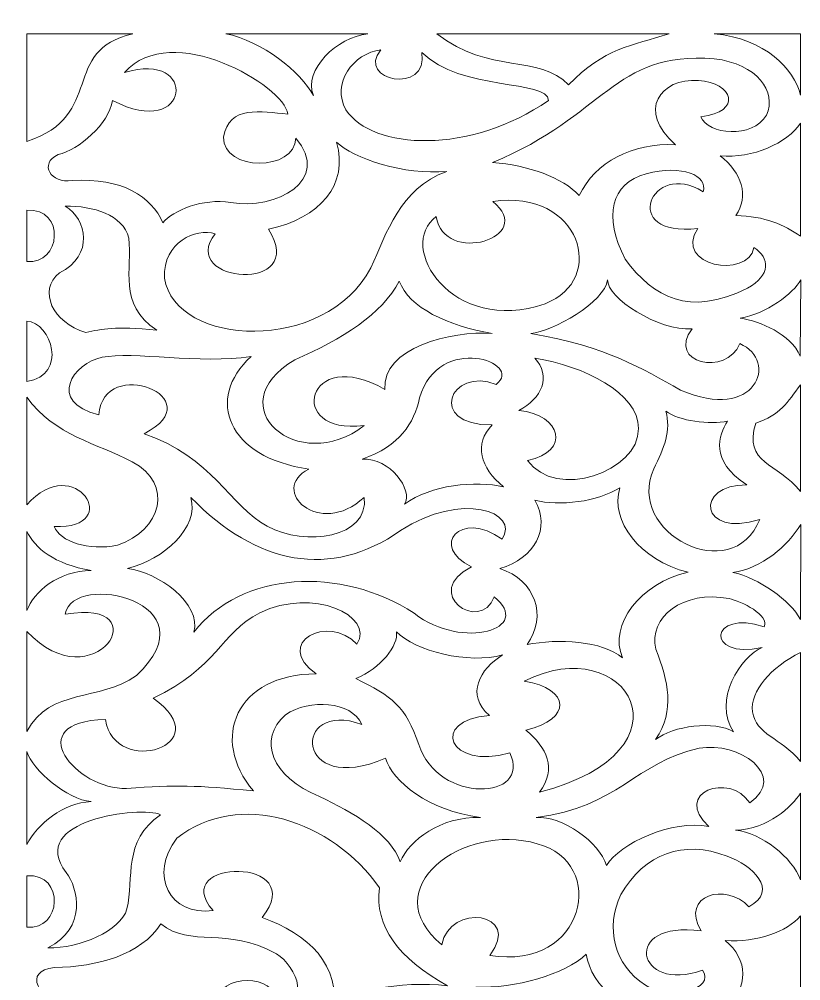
# Model space of a CAD drawing. Header units: centimetres. Extents: x -130 to 28, y -104 to 109.
# Drawn here: x -129.6 to -55.2, y 17.1 to 108.7 of the extents above; entities that cross this region are included whole.
import ezdxf

# ---------------------------------------------------------------- set-up
doc = ezdxf.new("R2010")
doc.units = ezdxf.units.CM
doc.header["$MEASUREMENT"] = 0
doc.layers.add('layer 1', color=7, linetype='Continuous')

msp = doc.modelspace()

# ---------------------------------------------------------------- linework, layer by layer
at = {"layer": 'layer 1', "color": 40, "lineweight": 9}
for points, knots in [([(-120.69757, 100.97603), (-121.07953, 98.72091), (-123.90743, 96.2784), (-125.88523, 95.83476), (-125.88523, 95.83476), (-127.76949, 94.94427), (-126.55836, 93.03643), (-124.56105, 93.34235), (-124.56105, 93.34235), (-119.75837, 93.65), (-116.98208, 91.8257), (-115.93163, 89.32797), (-115.93163, 89.32797), (-114.92786, 90.4879), (-112.11625, 91.71061), (-109.4533, 91.25199), (-109.4533, 91.25199), (-105.15218, 90.5112), (-99.83593, 93.35936), (-103.2434, 97.40116), (-103.2434, 97.40116), (-103.31792, 94.18736), (-110.17282, 94.22056), (-110.1554, 97.47384), (-110.1554, 97.47384), (-109.54798, 100.5999), (-106.62597, 99.88278), (-104.00307, 99.68558), (-104.00307, 99.68558), (-104.37348, 102.38598), (-115.06667, 108.71924), (-119.57184, 103.63148), (-119.57184, 103.63148), (-112.4611, 105.86554), (-113.23999, 97.06287), (-120.69757, 100.97603)], [0, 0, 0, 0, 0.1, 0.1, 0.1, 0.1, 0.2, 0.2, 0.2, 0.2, 0.3, 0.3, 0.3, 0.3, 0.4, 0.4, 0.4, 0.4, 0.5, 0.5, 0.5, 0.5, 0.6, 0.6, 0.6, 0.6, 0.7, 0.7, 0.7, 0.7, 0.8, 0.8, 0.8, 0.8, 1, 1, 1, 1]), ([(-128.86595, 107.33244), (-128.86595, 107.33244), (-128.86595, 97.06909), (-128.86595, 97.06909), (-128.86595, 97.06909), (-121.32411, 99.57791), (-125.74358, 105.73592), (-118.77809, 107.33244), (-118.77809, 107.33244), (-118.77809, 107.33244), (-128.86595, 107.33244), (-128.86595, 107.33244)], [0, 0, 0, 0, 0.25, 0.25, 0.25, 0.25, 0.5, 0.5, 0.5, 0.5, 1, 1, 1, 1]), ([(-109.91111, 107.33724), (-106.49521, 106.66912), (-102.76808, 103.69981), (-101.58488, 101.44124), (-101.58488, 101.44124), (-102.55484, 103.95103), (-99.31989, 106.98636), (-96.40488, 107.33986), (-96.40488, 107.33986), (-96.40488, 107.33986), (-109.91111, 107.33724), (-109.91111, 107.33724)], [0, 0, 0, 0, 0.25, 0.25, 0.25, 0.25, 0.5, 0.5, 0.5, 0.5, 1, 1, 1, 1]), ([(-89.82277, 107.33829), (-84.79437, 103.43052), (-80.10077, 105.41067), (-77.29172, 102.47012), (-77.29172, 102.47012), (-73.90896, 105.961), (-71.23313, 106.21814), (-67.71222, 107.33836), (-67.71222, 107.33836), (-67.71222, 107.33836), (-89.82277, 107.33829), (-89.82277, 107.33829)], [0, 0, 0, 0, 0.25, 0.25, 0.25, 0.25, 0.5, 0.5, 0.5, 0.5, 1, 1, 1, 1]), ([(-63.40798, 107.33814), (-58.54972, 106.87367), (-55.82911, 103.98655), (-55.19442, 101.47586), (-55.19442, 101.47586), (-55.19442, 101.47586), (-55.19471, 107.33776), (-55.19471, 107.33776), (-55.19471, 107.33776), (-55.19471, 107.33776), (-63.40798, 107.33814), (-63.40798, 107.33814)], [0, 0, 0, 0, 0.25, 0.25, 0.25, 0.25, 0.5, 0.5, 0.5, 0.5, 1, 1, 1, 1]), ([(-95.15587, 105.79474), (-97.79355, 105.51249), (-99.90467, 102.53958), (-98.48324, 100.09857), (-98.48324, 100.09857), (-95.9857, 96.21261), (-86.58365, 95.83903), (-79.20135, 100.97228), (-79.20135, 100.97228), (-79.24689, 103.00405), (-87.57009, 101.84584), (-91.23956, 105.54164), (-91.23956, 105.54164), (-90.63395, 101.4859), (-97.57691, 102.86701), (-95.15587, 105.79474)], [0, 0, 0, 0, 0.2, 0.2, 0.2, 0.2, 0.4, 0.4, 0.4, 0.4, 0.6, 0.6, 0.6, 0.6, 1, 1, 1, 1]), ([(-64.69817, 99.42648), (-64.03527, 97.7447), (-59.74949, 97.30173), (-58.43866, 99.58428), (-58.43866, 99.58428), (-57.44474, 101.82059), (-59.28667, 104.4648), (-63.4165, 104.95399), (-63.4165, 104.95399), (-73.12685, 105.64968), (-73.71485, 99.53333), (-84.53351, 95.06595), (-84.53351, 95.06595), (-81.1231, 94.83068), (-77.84535, 93.63651), (-76.2639, 91.93127), (-76.2639, 91.93127), (-74.80062, 95.0915), (-71.16524, 96.97963), (-67.11153, 96.76961), (-67.11153, 96.76961), (-70.80941, 100.01345), (-68.54669, 103.12378), (-64.91718, 102.88821), (-64.91718, 102.88821), (-61.63763, 102.69138), (-60.64778, 99.88473), (-64.69817, 99.42648)], [0, 0, 0, 0, 0.125, 0.125, 0.125, 0.125, 0.25, 0.25, 0.25, 0.25, 0.375, 0.375, 0.375, 0.375, 0.5, 0.5, 0.5, 0.5, 0.625, 0.625, 0.625, 0.625, 0.75, 0.75, 0.75, 0.75, 1, 1, 1, 1]), ([(-55.19395, 98.80385), (-56.45252, 96.93085), (-59.75309, 95.42724), (-62.86429, 95.71383), (-62.86429, 95.71383), (-60.80373, 94.14593), (-60.0344, 91.8481), (-61.37232, 90.0304), (-61.37232, 90.0304), (-58.58627, 89.93794), (-56.7611, 89.16748), (-55.19158, 88.04629), (-55.19158, 88.04629), (-55.19158, 88.04629), (-55.19395, 98.80385), (-55.19395, 98.80385)], [0, 0, 0, 0, 0.2, 0.2, 0.2, 0.2, 0.4, 0.4, 0.4, 0.4, 0.6, 0.6, 0.6, 0.6, 1, 1, 1, 1]), ([(-99.38058, 96.99881), (-98.19464, 93.00533), (-100.93931, 89.75078), (-105.86251, 88.71058), (-105.86251, 88.71058), (-101.92906, 82.52912), (-114.53624, 83.5344), (-110.94347, 88.29077), (-110.94347, 88.29077), (-112.74071, 88.85212), (-115.89991, 87.51551), (-115.77142, 84.0663), (-115.77142, 84.0663), (-114.69655, 77.47746), (-100.45669, 76.81961), (-96.10605, 85.03134), (-96.10605, 85.03134), (-94.61531, 88.32156), (-93.35163, 92.59294), (-88.8831, 94.22498), (-88.8831, 94.22498), (-92.92062, 93.82809), (-97.77783, 95.4674), (-99.38058, 96.99881)], [0, 0, 0, 0, 0.14285714, 0.14285714, 0.14285714, 0.14285714, 0.28571429, 0.28571429, 0.28571429, 0.28571429, 0.42857143, 0.42857143, 0.42857143, 0.42857143, 0.57142857, 0.57142857, 0.57142857, 0.57142857, 0.71428571, 0.71428571, 0.71428571, 0.71428571, 1, 1, 1, 1]), ([(-64.47575, 92.28597), (-63.98755, 93.83806), (-66.45223, 94.8853), (-69.90411, 94.00417), (-69.90411, 94.00417), (-73.27096, 93.06707), (-74.01207, 89.97098), (-71.89186, 85.85455), (-71.89186, 85.85455), (-69.1523, 82.20042), (-65.83327, 80.33986), (-60.25834, 83.1002), (-60.25834, 83.1002), (-58.0031, 84.32277), (-58.10063, 85.9859), (-59.63199, 86.96615), (-59.63199, 86.96615), (-60.22539, 83.94012), (-67.33433, 85.21221), (-64.97683, 88.78348), (-64.97683, 88.78348), (-72.5487, 87.90235), (-69.44498, 95.40139), (-64.47575, 92.28597)], [0, 0, 0, 0, 0.14285714, 0.14285714, 0.14285714, 0.14285714, 0.28571429, 0.28571429, 0.28571429, 0.28571429, 0.42857143, 0.42857143, 0.42857143, 0.42857143, 0.57142857, 0.57142857, 0.57142857, 0.57142857, 0.71428571, 0.71428571, 0.71428571, 0.71428571, 1, 1, 1, 1]), ([(-84.50084, 91.3715), (-80.2268, 87.90595), (-89.19718, 85.21761), (-89.87608, 89.92108), (-89.87608, 89.92108), (-93.76929, 87.11968), (-88.38676, 78.55572), (-79.52394, 81.61652), (-79.52394, 81.61652), (-73.56525, 83.89037), (-76.09914, 92.57451), (-84.50084, 91.3715)], [0, 0, 0, 0, 0.25, 0.25, 0.25, 0.25, 0.5, 0.5, 0.5, 0.5, 1, 1, 1, 1]), ([(-128.86775, 90.53323), (-125.16051, 90.75568), (-125.58839, 85.29703), (-128.867, 85.64424), (-128.867, 85.64424), (-128.867, 85.64424), (-128.86775, 90.53323), (-128.86775, 90.53323)], [0, 0, 0, 0, 0.33333333, 0.33333333, 0.33333333, 0.33333333, 1, 1, 1, 1]), ([(-125.19999, 90.91483), (-123.15439, 89.65517), (-122.4432, 86.25818), (-125.74093, 84.55631), (-125.74093, 84.55631), (-127.8851, 82.91027), (-126.36984, 79.76368), (-123.25987, 78.88854), (-123.25987, 78.88854), (-121.63808, 79.19536), (-120.57589, 79.51387), (-116.49861, 79.10635), (-116.49861, 79.10635), (-120.27754, 81.64559), (-118.75801, 84.90734), (-119.16185, 87.87186), (-119.16185, 87.87186), (-119.74474, 90.13657), (-122.5287, 90.92869), (-125.19999, 90.91483)], [0, 0, 0, 0, 0.16666667, 0.16666667, 0.16666667, 0.16666667, 0.33333333, 0.33333333, 0.33333333, 0.33333333, 0.5, 0.5, 0.5, 0.5, 0.66666667, 0.66666667, 0.66666667, 0.66666667, 1, 1, 1, 1]), ([(-93.40977, 83.77821), (-95.02852, 80.60165), (-98.84447, 78.26344), (-103.35977, 76.26816), (-103.35977, 76.26816), (-110.80002, 71.84581), (-102.96739, 65.16114), (-96.75399, 70.00952), (-96.75399, 70.00952), (-104.34271, 69.06598), (-102.23802, 77.80047), (-94.76492, 73.4466), (-94.76492, 73.4466), (-95.13855, 77.36785), (-88.43088, 79.09287), (-84.55831, 78.78372), (-84.55831, 78.78372), (-88.79779, 79.50518), (-92.48165, 81.24549), (-93.40977, 83.77821)], [0, 0, 0, 0, 0.16666667, 0.16666667, 0.16666667, 0.16666667, 0.33333333, 0.33333333, 0.33333333, 0.33333333, 0.5, 0.5, 0.5, 0.5, 0.66666667, 0.66666667, 0.66666667, 0.66666667, 1, 1, 1, 1]), ([(-73.56525, 83.89037), (-73.83302, 81.77289), (-78.82895, 78.94953), (-80.89244, 78.78027), (-80.89244, 78.78027), (-73.4538, 77.50181), (-70.41267, 75.47147), (-66.61471, 73.3925), (-66.61471, 73.3925), (-59.46524, 70.25161), (-57.18823, 76.19885), (-60.98543, 77.81808), (-60.98543, 77.81808), (-62.22099, 74.6386), (-68.00007, 75.97362), (-65.52223, 79.23373), (-65.52223, 79.23373), (-68.71618, 78.96145), (-73.6802, 82.24298), (-73.56525, 83.89037)], [0, 0, 0, 0, 0.16666667, 0.16666667, 0.16666667, 0.16666667, 0.33333333, 0.33333333, 0.33333333, 0.33333333, 0.5, 0.5, 0.5, 0.5, 0.66666667, 0.66666667, 0.66666667, 0.66666667, 1, 1, 1, 1]), ([(-55.17501, 83.90783), (-55.82854, 82.58651), (-58.50977, 80.62885), (-60.93241, 80.25047), (-60.93241, 80.25047), (-59.04588, 79.92866), (-56.14602, 78.77136), (-55.22416, 76.6281), (-55.22416, 76.6281), (-55.22416, 76.6281), (-55.17501, 83.90783), (-55.17501, 83.90783)], [0, 0, 0, 0, 0.25, 0.25, 0.25, 0.25, 0.5, 0.5, 0.5, 0.5, 1, 1, 1, 1]), ([(-128.86882, 79.95839), (-126.55167, 79.83148), (-124.88458, 74.83021), (-128.86487, 74.21307), (-128.86487, 74.21307), (-128.86487, 74.21307), (-128.86882, 79.95839), (-128.86882, 79.95839)], [0, 0, 0, 0, 0.33333333, 0.33333333, 0.33333333, 0.33333333, 1, 1, 1, 1]), ([(-96.93929, 66.81768), (-93.3147, 68.08775), (-92.01513, 70.23228), (-91.46756, 72.64174), (-91.46756, 72.64174), (-89.63501, 78.92383), (-81.43812, 75.98471), (-84.17067, 73.94006), (-84.17067, 73.94006), (-88.54735, 75.64837), (-90.8985, 70.01334), (-84.54989, 70.07726), (-84.54989, 70.07726), (-86.35252, 68.26637), (-85.69332, 65.97933), (-83.46592, 64.16852), (-83.46592, 64.16852), (-86.09867, 64.78434), (-90.44202, 64.38791), (-92.89534, 62.50959), (-92.89534, 62.50959), (-92.06096, 63.89849), (-94.28079, 66.94932), (-96.93929, 66.81768)], [0, 0, 0, 0, 0.14285714, 0.14285714, 0.14285714, 0.14285714, 0.28571429, 0.28571429, 0.28571429, 0.28571429, 0.42857143, 0.42857143, 0.42857143, 0.42857143, 0.57142857, 0.57142857, 0.57142857, 0.57142857, 0.71428571, 0.71428571, 0.71428571, 0.71428571, 1, 1, 1, 1]), ([(-107.52104, 76.58045), (-112.36679, 75.86004), (-118.76218, 77.10973), (-121.70503, 76.51631), (-121.70503, 76.51631), (-124.41173, 75.97063), (-127.02137, 72.24389), (-122.00708, 71.04762), (-122.00708, 71.04762), (-121.58629, 76.7599), (-111.05804, 72.6918), (-117.68105, 69.23336), (-117.68105, 69.23336), (-111.24808, 67.05317), (-109.50784, 62.34977), (-105.98106, 60.41803), (-105.98106, 60.41803), (-102.31046, 58.44381), (-96.28719, 59.31745), (-96.74121, 63.1759), (-96.74121, 63.1759), (-101.02026, 59.20213), (-105.90749, 63.89984), (-102.00954, 65.86964), (-102.00954, 65.86964), (-109.78224, 66.96431), (-111.89734, 72.56764), (-107.52104, 76.58045)], [0, 0, 0, 0, 0.125, 0.125, 0.125, 0.125, 0.25, 0.25, 0.25, 0.25, 0.375, 0.375, 0.375, 0.375, 0.5, 0.5, 0.5, 0.5, 0.625, 0.625, 0.625, 0.625, 0.75, 0.75, 0.75, 0.75, 1, 1, 1, 1]), ([(-80.50518, 76.44543), (-78.88519, 74.74656), (-79.84787, 72.53213), (-82.02593, 71.46264), (-82.02593, 71.46264), (-77.9388, 71.04275), (-77.0568, 67.51194), (-81.18076, 66.6999), (-81.18076, 66.6999), (-78.55142, 62.88145), (-70.57089, 65.58193), (-70.62647, 69.72188), (-70.62647, 69.72188), (-70.62581, 73.17507), (-75.84662, 75.67984), (-80.50518, 76.44543)], [0, 0, 0, 0, 0.2, 0.2, 0.2, 0.2, 0.4, 0.4, 0.4, 0.4, 0.6, 0.6, 0.6, 0.6, 1, 1, 1, 1]), ([(-55.19585, 73.90709), (-56.43794, 72.19796), (-57.12659, 71.01847), (-59.46524, 70.25161), (-59.46524, 70.25161), (-60.63405, 66.33628), (-57.43309, 66.52045), (-55.19651, 63.71784), (-55.19651, 63.71784), (-55.19651, 63.71784), (-55.19585, 73.90709), (-55.19585, 73.90709)], [0, 0, 0, 0, 0.25, 0.25, 0.25, 0.25, 0.5, 0.5, 0.5, 0.5, 1, 1, 1, 1]), ([(-128.86766, 72.71053), (-128.86766, 72.71053), (-128.87003, 62.45339), (-128.87003, 62.45339), (-128.87003, 62.45339), (-124.27112, 67.68023), (-119.50992, 60.10184), (-126.25214, 60.39982), (-126.25214, 60.39982), (-125.73913, 58.96185), (-122.96113, 58.04063), (-120.23938, 58.6267), (-120.23938, 58.6267), (-116.0658, 60.00497), (-114.81557, 64.45526), (-118.83092, 66.56211), (-118.83092, 66.56211), (-122.23006, 68.34534), (-126.15944, 69.01398), (-128.86766, 72.71053)], [0, 0, 0, 0, 0.16666667, 0.16666667, 0.16666667, 0.16666667, 0.33333333, 0.33333333, 0.33333333, 0.33333333, 0.5, 0.5, 0.5, 0.5, 0.66666667, 0.66666667, 0.66666667, 0.66666667, 1, 1, 1, 1]), ([(-68.02535, 71.38614), (-66.77133, 70.44222), (-63.83028, 70.0574), (-62.15556, 70.44252), (-62.15556, 70.44252), (-62.9567, 69.03219), (-63.94201, 66.7704), (-60.31543, 64.35644), (-60.31543, 64.35644), (-65.34772, 64.46673), (-64.82647, 59.18895), (-59.08489, 61.07648), (-59.08489, 61.07648), (-61.67172, 54.54459), (-71.91449, 59.77532), (-69.18033, 65.88178), (-69.18033, 65.88178), (-68.1723, 67.85106), (-67.50675, 69.5476), (-68.02535, 71.38614)], [0, 0, 0, 0, 0.16666667, 0.16666667, 0.16666667, 0.16666667, 0.33333333, 0.33333333, 0.33333333, 0.33333333, 0.5, 0.5, 0.5, 0.5, 0.66666667, 0.66666667, 0.66666667, 0.66666667, 1, 1, 1, 1]), ([(-113.25277, 63.16369), (-112.40827, 60.33726), (-115.8342, 57.26425), (-119.27917, 56.38342), (-119.27917, 56.38342), (-116.39597, 56.09293), (-112.1813, 53.01453), (-112.95394, 50.32873), (-112.95394, 50.32873), (-108.51401, 56.1262), (-98.96605, 56.69077), (-91.98607, 52.12703), (-91.98607, 52.12703), (-87.27798, 48.5431), (-80.61823, 50.64709), (-84.36591, 53.70347), (-84.36591, 53.70347), (-85.71595, 50.10306), (-91.36663, 54.11939), (-86.51576, 56.56437), (-86.51576, 56.56437), (-90.57041, 58.46809), (-87.58657, 62.07554), (-83.61884, 59.1816), (-83.61884, 59.1816), (-81.83646, 61.81855), (-87.51281, 63.77644), (-93.27493, 60.00766), (-93.27493, 60.00766), (-99.95391, 55.35057), (-106.97773, 56.73565), (-113.25277, 63.16369)], [0, 0, 0, 0, 0.11111111, 0.11111111, 0.11111111, 0.11111111, 0.22222222, 0.22222222, 0.22222222, 0.22222222, 0.33333333, 0.33333333, 0.33333333, 0.33333333, 0.44444444, 0.44444444, 0.44444444, 0.44444444, 0.55555556, 0.55555556, 0.55555556, 0.55555556, 0.66666667, 0.66666667, 0.66666667, 0.66666667, 0.77777778, 0.77777778, 0.77777778, 0.77777778, 1, 1, 1, 1]), ([(-80.48151, 62.91494), (-78.97903, 60.24016), (-80.50688, 57.33536), (-83.81436, 56.39204), (-83.81436, 56.39204), (-80.45888, 55.28171), (-79.25939, 51.87011), (-81.2407, 49.14685), (-81.2407, 49.14685), (-78.28393, 49.74566), (-74.05885, 49.50245), (-72.1424, 47.88443), (-72.1424, 47.88443), (-73.52548, 51.02772), (-70.39629, 55.04262), (-65.90788, 56.03502), (-65.90788, 56.03502), (-70.49429, 57.1924), (-73.38383, 60.953), (-72.39417, 64.08236), (-72.39417, 64.08236), (-74.48853, 62.76524), (-78.19019, 62.28459), (-80.48151, 62.91494)], [0, 0, 0, 0, 0.14285714, 0.14285714, 0.14285714, 0.14285714, 0.28571429, 0.28571429, 0.28571429, 0.28571429, 0.42857143, 0.42857143, 0.42857143, 0.42857143, 0.57142857, 0.57142857, 0.57142857, 0.57142857, 0.71428571, 0.71428571, 0.71428571, 0.71428571, 1, 1, 1, 1]), ([(-55.18117, 60.59658), (-56.38766, 58.5544), (-58.89826, 56.3817), (-61.63791, 56.0276), (-61.63791, 56.0276), (-59.2042, 55.48783), (-56.14526, 53.35364), (-55.20787, 51.551), (-55.20787, 51.551), (-55.20787, 51.551), (-55.18117, 60.59658), (-55.18117, 60.59658)], [0, 0, 0, 0, 0.25, 0.25, 0.25, 0.25, 0.5, 0.5, 0.5, 0.5, 1, 1, 1, 1]), ([(-128.86264, 59.9233), (-128.86264, 59.9233), (-128.86936, 52.3865), (-128.86936, 52.3865), (-128.86936, 52.3865), (-128.16603, 54.17843), (-125.89745, 56.17842), (-122.74392, 56.2078), (-122.74392, 56.2078), (-126.25375, 56.79581), (-128.12248, 58.3745), (-128.86264, 59.9233)], [0, 0, 0, 0, 0.25, 0.25, 0.25, 0.25, 0.5, 0.5, 0.5, 0.5, 1, 1, 1, 1]), ([(-128.86889, 50.4116), (-128.86889, 50.4116), (-128.86861, 40.88163), (-128.86861, 40.88163), (-128.86861, 40.88163), (-126.64187, 45.06317), (-121.95907, 43.67314), (-118.43618, 46.19784), (-118.43618, 46.19784), (-110.94934, 53.1963), (-124.50537, 56.23462), (-125.21609, 52.03622), (-125.21609, 52.03622), (-116.02755, 53.62045), (-122.45456, 43.52127), (-128.86889, 50.4116)], [0, 0, 0, 0, 0.2, 0.2, 0.2, 0.2, 0.4, 0.4, 0.4, 0.4, 0.6, 0.6, 0.6, 0.6, 1, 1, 1, 1]), ([(-121.38499, 42.01413), (-129.58888, 41.82801), (-124.15238, 35.26698), (-119.37357, 35.44613), (-119.37357, 35.44613), (-114.54012, 35.77235), (-112.81892, 35.77108), (-107.27201, 35.20434), (-107.27201, 35.20434), (-111.51613, 40.18212), (-108.91491, 46.33945), (-101.30697, 46.36418), (-101.30697, 46.36418), (-105.49456, 49.31671), (-100.14517, 52.11092), (-97.42957, 49.17368), (-97.42957, 49.17368), (-95.74208, 51.91447), (-101.63317, 54.64402), (-106.67379, 52.16719), (-106.67379, 52.16719), (-110.55005, 50.1639), (-110.6169, 47.00614), (-116.84365, 44.0408), (-116.84365, 44.0408), (-110.39808, 39.5188), (-120.50895, 36.42383), (-121.38499, 42.01413)], [0, 0, 0, 0, 0.125, 0.125, 0.125, 0.125, 0.25, 0.25, 0.25, 0.25, 0.375, 0.375, 0.375, 0.375, 0.5, 0.5, 0.5, 0.5, 0.625, 0.625, 0.625, 0.625, 0.75, 0.75, 0.75, 0.75, 1, 1, 1, 1]), ([(-61.98674, 53.52515), (-66.4101, 54.38185), (-69.69476, 51.72723), (-68.97221, 48.70906), (-68.97221, 48.70906), (-67.80691, 45.67598), (-67.11655, 42.90418), (-68.99408, 40.10817), (-68.99408, 40.10817), (-67.35715, 41.42229), (-63.36461, 41.91351), (-61.56794, 40.84491), (-61.56794, 40.84491), (-63.61515, 43.81288), (-60.87787, 48.05511), (-58.83918, 48.8715), (-58.83918, 48.8715), (-64.39281, 47.67681), (-63.83975, 52.59382), (-58.65378, 50.85351), (-58.65378, 50.85351), (-58.07478, 51.92391), (-60.87768, 53.30764), (-61.98674, 53.52515)], [0, 0, 0, 0, 0.14285714, 0.14285714, 0.14285714, 0.14285714, 0.28571429, 0.28571429, 0.28571429, 0.28571429, 0.42857143, 0.42857143, 0.42857143, 0.42857143, 0.57142857, 0.57142857, 0.57142857, 0.57142857, 0.71428571, 0.71428571, 0.71428571, 0.71428571, 1, 1, 1, 1]), ([(-93.66769, 50.37721), (-93.46525, 49.08983), (-95.15351, 46.87967), (-97.54301, 45.92317), (-97.54301, 45.92317), (-94.13866, 44.24722), (-92.74157, 43.2606), (-91.55392, 39.63778), (-91.55392, 39.63778), (-89.71483, 33.91599), (-80.69275, 34.30808), (-82.88559, 38.83128), (-82.88559, 38.83128), (-88.70547, 37.14252), (-90.59645, 41.97345), (-84.82665, 42.39565), (-84.82665, 42.39565), (-87.11806, 44.36261), (-85.71907, 46.83868), (-83.57149, 48.16405), (-83.57149, 48.16405), (-86.76337, 47.2564), (-91.95302, 48.53763), (-93.66769, 50.37721)], [0, 0, 0, 0, 0.14285714, 0.14285714, 0.14285714, 0.14285714, 0.28571429, 0.28571429, 0.28571429, 0.28571429, 0.42857143, 0.42857143, 0.42857143, 0.42857143, 0.57142857, 0.57142857, 0.57142857, 0.57142857, 0.71428571, 0.71428571, 0.71428571, 0.71428571, 1, 1, 1, 1]), ([(-81.50449, 45.66752), (-77.07886, 44.95932), (-76.95293, 41.9912), (-81.34258, 41.01237), (-81.34258, 41.01237), (-79.36364, 39.3183), (-78.35864, 37.38041), (-80.05949, 35.07599), (-80.05949, 35.07599), (-64.74637, 39.07733), (-71.73904, 50.60386), (-81.50449, 45.66752)], [0, 0, 0, 0, 0.25, 0.25, 0.25, 0.25, 0.5, 0.5, 0.5, 0.5, 1, 1, 1, 1]), ([(-55.19651, 48.40898), (-58.02431, 46.9749), (-60.02143, 44.7224), (-59.77487, 42.73709), (-59.77487, 42.73709), (-59.42084, 40.5554), (-57.14401, 40.34433), (-55.19622, 38.01863), (-55.19622, 38.01863), (-55.19622, 38.01863), (-55.19651, 48.40898), (-55.19651, 48.40898)], [0, 0, 0, 0, 0.25, 0.25, 0.25, 0.25, 0.5, 0.5, 0.5, 0.5, 1, 1, 1, 1]), ([(-96.97262, 41.55049), (-98.00886, 43.79692), (-101.93787, 43.98483), (-104.22634, 42.47298), (-104.22634, 42.47298), (-106.92489, 40.11551), (-105.58641, 36.54514), (-100.98807, 34.68308), (-100.98807, 34.68308), (-97.82498, 33.15422), (-94.15324, 31.07472), (-93.32985, 28.44542), (-93.32985, 28.44542), (-92.38697, 30.54222), (-89.54638, 32.76183), (-85.67921, 32.68316), (-85.67921, 32.68316), (-90.62088, 33.32025), (-94.08744, 36.13469), (-94.70583, 38.32178), (-94.70583, 38.32178), (-103.42955, 34.55473), (-103.69572, 43.96385), (-96.97262, 41.55049)], [0, 0, 0, 0, 0.14285714, 0.14285714, 0.14285714, 0.14285714, 0.28571429, 0.28571429, 0.28571429, 0.28571429, 0.42857143, 0.42857143, 0.42857143, 0.42857143, 0.57142857, 0.57142857, 0.57142857, 0.57142857, 0.71428571, 0.71428571, 0.71428571, 0.71428571, 1, 1, 1, 1]), ([(-80.35633, 32.68016), (-77.87868, 32.8632), (-74.33467, 30.30314), (-73.67991, 28.11905), (-73.67991, 28.11905), (-72.3937, 30.18475), (-67.46897, 32.52162), (-63.92288, 31.81312), (-63.92288, 31.81312), (-67.46074, 35.02137), (-61.92993, 37.07089), (-60.03194, 34.0594), (-60.03194, 34.0594), (-56.3441, 36.62711), (-61.11222, 40.00349), (-64.84901, 39.26675), (-64.84901, 39.26675), (-70.87512, 37.95554), (-72.62615, 33.62318), (-80.35633, 32.68016)], [0, 0, 0, 0, 0.16666667, 0.16666667, 0.16666667, 0.16666667, 0.33333333, 0.33333333, 0.33333333, 0.33333333, 0.5, 0.5, 0.5, 0.5, 0.66666667, 0.66666667, 0.66666667, 0.66666667, 1, 1, 1, 1]), ([(-128.86624, 38.95895), (-128.86624, 38.95895), (-128.86823, 30.09784), (-128.86823, 30.09784), (-128.86823, 30.09784), (-127.8815, 32.06959), (-125.35556, 34.07146), (-122.74629, 34.19291), (-122.74629, 34.19291), (-124.97454, 34.35955), (-128.33761, 37.1877), (-128.86624, 38.95895)], [0, 0, 0, 0, 0.25, 0.25, 0.25, 0.25, 0.5, 0.5, 0.5, 0.5, 1, 1, 1, 1]), ([(-111.13199, 23.82062), (-115.26769, 23.25223), (-117.28811, 27.16689), (-114.57251, 30.7228), (-114.57251, 30.7228), (-108.63417, 35.33996), (-99.81453, 32.43867), (-95.28228, 25.97669), (-95.28228, 25.97669), (-95.77579, 22.29378), (-93.51032, 19.28438), (-88.82573, 16.64991), (-88.82573, 16.64991), (-93.35902, 17.13438), (-98.39689, 16.27768), (-99.66729, 13.89271), (-99.66729, 13.89271), (-98.87553, 18.71809), (-102.12203, 21.57951), (-106.46737, 23.15468), (-106.46737, 23.15468), (-101.76658, 28.93918), (-115.52827, 28.85856), (-111.13199, 23.82062)], [0, 0, 0, 0, 0.14285714, 0.14285714, 0.14285714, 0.14285714, 0.28571429, 0.28571429, 0.28571429, 0.28571429, 0.42857143, 0.42857143, 0.42857143, 0.42857143, 0.57142857, 0.57142857, 0.57142857, 0.57142857, 0.71428571, 0.71428571, 0.71428571, 0.71428571, 1, 1, 1, 1]), ([(-55.19537, 35.00286), (-56.03732, 33.72163), (-58.25923, 31.59141), (-61.37705, 31.47146), (-61.37705, 31.47146), (-58.94191, 31.20052), (-55.96148, 28.88531), (-55.19537, 26.7279), (-55.19537, 26.7279), (-55.19537, 26.7279), (-55.19537, 35.00286), (-55.19537, 35.00286)], [0, 0, 0, 0, 0.25, 0.25, 0.25, 0.25, 0.5, 0.5, 0.5, 0.5, 1, 1, 1, 1]), ([(-126.86429, 20.25347), (-123.09351, 22.14176), (-123.98545, 25.95384), (-125.10739, 27.43677), (-125.10739, 27.43677), (-128.98479, 32.45853), (-117.96085, 33.80278), (-116.1265, 32.94727), (-116.1265, 32.94727), (-119.79748, 30.40803), (-118.62167, 26.93274), (-119.32945, 23.96823), (-119.32945, 23.96823), (-119.96659, 21.85037), (-123.82089, 20.21474), (-126.86429, 20.25347)], [0, 0, 0, 0, 0.2, 0.2, 0.2, 0.2, 0.4, 0.4, 0.4, 0.4, 0.6, 0.6, 0.6, 0.6, 1, 1, 1, 1]), ([(-89.33769, 20.5537), (-95.87596, 25.89127), (-87.25535, 32.27826), (-80.26316, 30.17314), (-80.26316, 30.17314), (-73.52756, 28.43636), (-75.60952, 18.02166), (-84.78461, 19.54205), (-84.78461, 19.54205), (-81.59227, 23.6907), (-88.68928, 24.56074), (-89.33769, 20.5537)], [0, 0, 0, 0, 0.25, 0.25, 0.25, 0.25, 0.5, 0.5, 0.5, 0.5, 1, 1, 1, 1]), ([(-64.65471, 21.87075), (-72.3402, 22.94699), (-70.87218, 15.8575), (-64.52518, 18.12955), (-64.52518, 18.12955), (-63.26197, 16.31836), (-67.55807, 15.13971), (-69.96547, 16.69457), (-69.96547, 16.69457), (-72.97166, 18.69337), (-73.80272, 22.10991), (-72.29702, 25.3557), (-72.29702, 25.3557), (-70.05182, 29.23357), (-66.3602, 30.60314), (-62.19363, 28.99441), (-62.19363, 28.99441), (-59.80242, 28.14519), (-57.18444, 25.73146), (-60.12114, 24.17697), (-60.12114, 24.17697), (-62.2368, 26.53444), (-66.7272, 25.30445), (-64.65471, 21.87075)], [0, 0, 0, 0, 0.14285714, 0.14285714, 0.14285714, 0.14285714, 0.28571429, 0.28571429, 0.28571429, 0.28571429, 0.42857143, 0.42857143, 0.42857143, 0.42857143, 0.57142857, 0.57142857, 0.57142857, 0.57142857, 0.71428571, 0.71428571, 0.71428571, 0.71428571, 1, 1, 1, 1]), ([(-128.8722, 27.13347), (-125.16496, 27.35593), (-125.58508, 21.88229), (-128.86368, 22.22949), (-128.86368, 22.22949), (-128.86368, 22.22949), (-128.8722, 27.13347), (-128.8722, 27.13347)], [0, 0, 0, 0, 0.33333333, 0.33333333, 0.33333333, 0.33333333, 1, 1, 1, 1]), ([(-55.1896, 23.3118), (-56.50649, 21.77432), (-59.32814, 20.76702), (-62.36842, 20.95283), (-62.36842, 20.95283), (-60.17473, 19.22646), (-60.07228, 16.34279), (-62.4079, 14.65793), (-62.4079, 14.65793), (-59.78254, 14.94625), (-56.902, 13.72173), (-55.19651, 12.01342), (-55.19651, 12.01342), (-55.19651, 12.01342), (-55.1896, 23.3118), (-55.1896, 23.3118)], [0, 0, 0, 0, 0.2, 0.2, 0.2, 0.2, 0.4, 0.4, 0.4, 0.4, 0.6, 0.6, 0.6, 0.6, 1, 1, 1, 1]), ([(-116.09752, 22.53377), (-117.9957, 19.60904), (-122.12581, 18.45068), (-126.23141, 18.3834), (-126.23141, 18.3834), (-129.31467, 18.0266), (-127.82658, 15.51051), (-124.74237, 14.11966), (-124.74237, 14.11966), (-122.17865, 13.27188), (-120.29534, 11.97439), (-120.41057, 10.66161), (-120.41057, 10.66161), (-111.28301, 15.32732), (-112.06115, 4.38964), (-118.51808, 8.57867), (-118.51808, 8.57867), (-120.40016, 2.16583), (-107.17969, 5.27736), (-102.47578, 12.23348), (-102.47578, 12.23348), (-104.95097, 13.20212), (-111.52077, 10.60856), (-110.70694, 15.44128), (-110.70694, 15.44128), (-109.97474, 18.13884), (-104.22899, 17.45956), (-105.46436, 14.73533), (-105.46436, 14.73533), (-101.57048, 14.50336), (-103.12997, 18.50837), (-105.10342, 19.70427), (-105.10342, 19.70427), (-109.82475, 22.31154), (-113.2736, 20.25355), (-116.09752, 22.53377)], [0, 0, 0, 0, 0.1, 0.1, 0.1, 0.1, 0.2, 0.2, 0.2, 0.2, 0.3, 0.3, 0.3, 0.3, 0.4, 0.4, 0.4, 0.4, 0.5, 0.5, 0.5, 0.5, 0.6, 0.6, 0.6, 0.6, 0.7, 0.7, 0.7, 0.7, 0.8, 0.8, 0.8, 0.8, 1, 1, 1, 1]), ([(-75.59352, 19.65294), (-77.60295, 17.74503), (-82.42096, 16.36257), (-86.11912, 16.52089), (-86.11912, 16.52089), (-80.01868, 14.14761), (-75.38502, 9.29046), (-69.64505, 6.4211), (-69.64505, 6.4211), (-65.64683, 4.33516), (-61.38255, 4.84466), (-59.06198, 7.888), (-59.06198, 7.888), (-56.66216, 12.08228), (-63.85262, 13.74136), (-65.23599, 10.60219), (-65.23599, 10.60219), (-60.7722, 9.90463), (-62.784, 5.19089), (-68.05622, 7.45351), (-68.05622, 7.45351), (-70.83185, 9.11117), (-69.57792, 11.86679), (-66.52846, 13.61534), (-66.52846, 13.61534), (-72.05027, 13.52955), (-75.1164, 16.66857), (-75.59352, 19.65294)], [0, 0, 0, 0, 0.125, 0.125, 0.125, 0.125, 0.25, 0.25, 0.25, 0.25, 0.375, 0.375, 0.375, 0.375, 0.5, 0.5, 0.5, 0.5, 0.625, 0.625, 0.625, 0.625, 0.75, 0.75, 0.75, 0.75, 1, 1, 1, 1])]:
    msp.add_open_spline(points, degree=3, knots=knots, dxfattribs=at)

doc.saveas('drawing.dxf')
